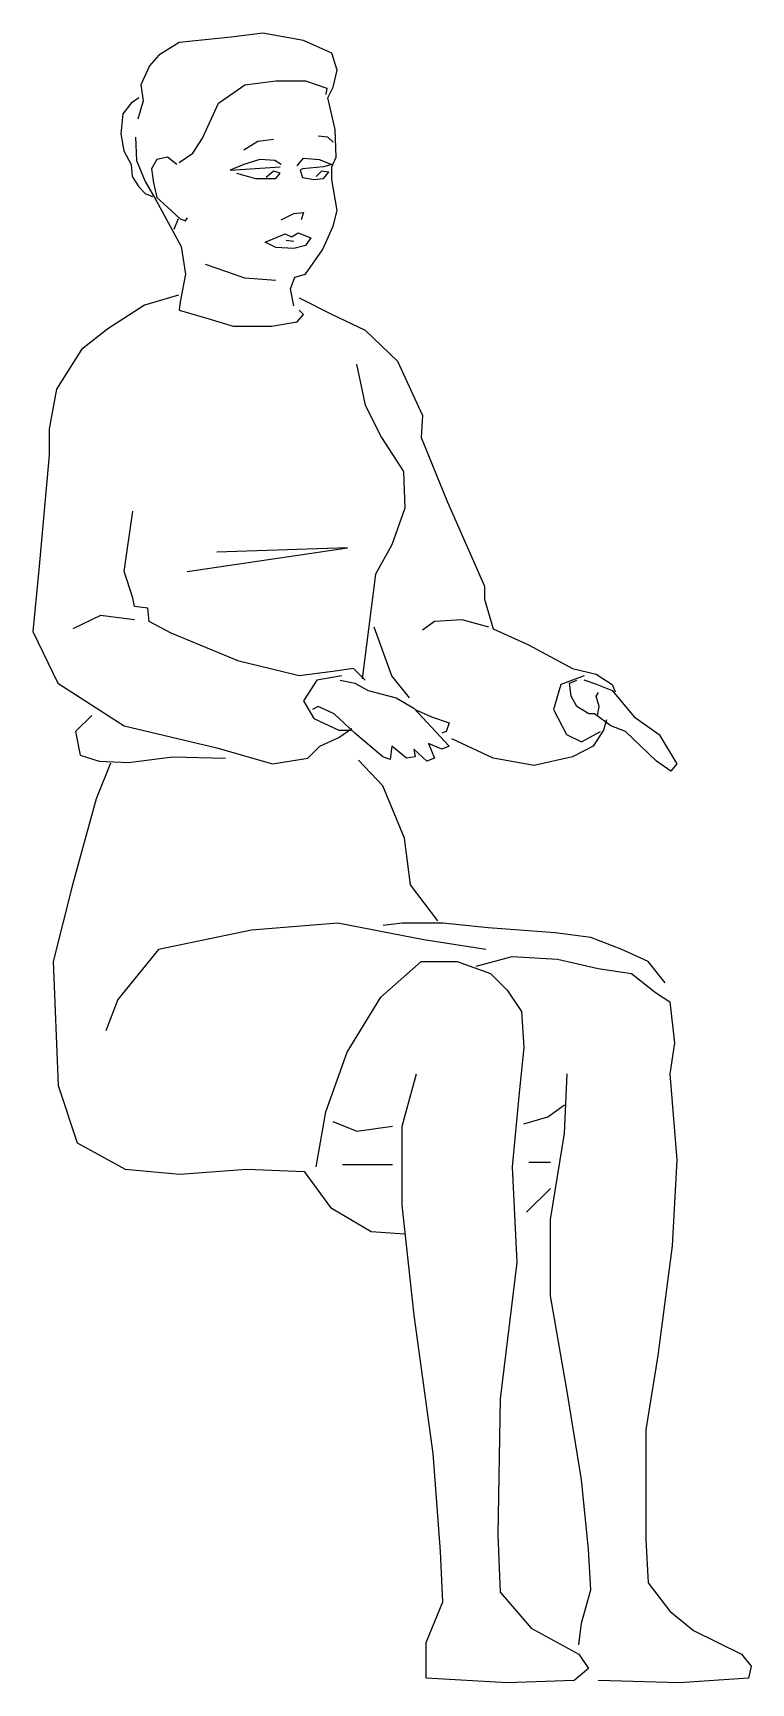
# Model space of a CAD drawing. Header units: millimetres. Extents: x -1630.14 to -1629.52, y 1781.69 to 1783.11.
import ezdxf

# ---------------------------------------------------------------- set-up
doc = ezdxf.new("R2010")
doc.units = ezdxf.units.MM
doc.header["$LTSCALE"] = 10
doc.layers.add('Humanos', color=2, linetype='Continuous')

msp = doc.modelspace()

# ---------------------------------------------------------------- linework, layer by layer
at = {"layer": 'Humanos'}
for p, q in [((-1629.9542, 1783.0099), (-1629.9423, 1783.0172)), ((-1629.9423, 1783.0172), (-1629.9286, 1783.019)), ((-1629.882, 1783.0208), (-1629.8902, 1783.0217)), ((-1629.8774, 1783.0163), (-1629.882, 1783.0208)), ((-1630.02, 1783.0035), (-1630.0291, 1783.0016)), ((-1630.0118, 1782.9971), (-1630.02, 1783.0035)), ((-1629.9085, 1782.9962), (-1629.903, 1783.0026)), ((-1629.903, 1783.0026), (-1629.8893, 1783.0016)), ((-1630.0291, 1783.0016), (-1630.0337, 1782.9934)), ((-1630.0337, 1782.9934), (-1630.0319, 1782.9816)), ((-1629.9542, 1782.9971), (-1629.9661, 1782.9925)), ((-1629.9661, 1782.9925), (-1629.9231, 1782.9953)), ((-1629.9606, 1782.9898), (-1629.9442, 1782.9852)), ((-1629.9405, 1783.0016), (-1629.9542, 1782.9971)), ((-1629.9277, 1783.0007), (-1629.9405, 1783.0016)), ((-1629.9286, 1782.9916), (-1629.935, 1782.9861)), ((-1629.9231, 1782.9898), (-1629.9286, 1782.9916)), ((-1629.9222, 1782.9971), (-1629.9277, 1783.0007)), ((-1629.9268, 1782.9852), (-1629.9231, 1782.9898)), ((-1629.9039, 1782.9934), (-1629.9058, 1782.9925)), ((-1629.9058, 1782.9925), (-1629.9039, 1782.9861)), ((-1629.8857, 1782.9953), (-1629.9039, 1782.9934)), ((-1629.8875, 1782.9916), (-1629.8921, 1782.987)), ((-1629.8893, 1783.0016), (-1629.8784, 1782.9971)), ((-1629.8811, 1782.9907), (-1629.8875, 1782.9916)), ((-1629.8784, 1782.9971), (-1629.8857, 1782.9953)), ((-1629.8857, 1782.9852), (-1629.8811, 1782.9907)), ((-1630.0319, 1782.9816), (-1630.0291, 1782.9688)), ((-1629.9442, 1782.9852), (-1629.9268, 1782.9852)), ((-1629.9039, 1782.9861), (-1629.8939, 1782.9843)), ((-1629.8939, 1782.9843), (-1629.8857, 1782.9852)), ((-1630.0291, 1782.9688), (-1630.02, 1782.9606)), ((-1630.02, 1782.9606), (-1630.009, 1782.9505)), ((-1630.0109, 1782.9505), (-1630.0145, 1782.9414)), ((-1630.009, 1782.9505), (-1630.0045, 1782.9487)), ((-1630.0045, 1782.9487), (-1630.0026, 1782.9514)), ((-1629.9222, 1782.9496), (-1629.9113, 1782.9551)), ((-1629.9113, 1782.9551), (-1629.903, 1782.956)), ((-1629.903, 1782.956), (-1629.9049, 1782.9496)), ((-1629.9177, 1782.9323), (-1629.9113, 1782.9313)), ((-1629.8694, 1782.1375), (-1629.8262, 1782.1375)), ((-1629.709, 1782.1395), (-1629.6905, 1782.1395)), ((-1629.7111, 1782.0964), (-1629.6905, 1782.1169))]:
    msp.add_line(p, q, dxfattribs=at)
for points in [[(-1629.9113, 1782.8756), (-1629.914, 1782.8903), (-1629.9103, 1782.9003), (-1629.9012, 1782.903), (-1629.8866, 1782.924), (-1629.8774, 1782.9441), (-1629.8738, 1782.9578), (-1629.8784, 1782.9843), (-1629.8784, 1782.9953), (-1629.8747, 1783.0035), (-1629.8756, 1783.0272), (-1629.882, 1783.0546), (-1629.8774, 1783.0637), (-1629.8738, 1783.0783), (-1629.8784, 1783.093), (-1629.903, 1783.1039), (-1629.9378, 1783.1103), (-1629.9652, 1783.1066), (-1630.01, 1783.1021), (-1630.0273, 1783.0911), (-1630.0355, 1783.082), (-1630.0429, 1783.0656), (-1630.041, 1783.0519), (-1630.0456, 1783.0363)], [(-1630.01, 1782.9989), (-1629.9981, 1783.0071), (-1629.9899, 1783.0199), (-1629.9761, 1783.05), (-1629.9533, 1783.0656), (-1629.9268, 1783.0692), (-1629.9012, 1783.0692), (-1629.8829, 1783.0628), (-1629.8838, 1783.0573)], [(-1630.0447, 1783.0546), (-1630.0511, 1783.05), (-1630.0584, 1783.0409), (-1630.0602, 1783.0236), (-1630.0575, 1783.009), (-1630.0511, 1782.9971), (-1630.0502, 1782.987), (-1630.0447, 1782.9779), (-1630.0392, 1782.9724), (-1630.0328, 1782.9697)], [(-1630.0474, 1783.0208), (-1630.0465, 1783.0007), (-1630.0392, 1782.9825), (-1630.0301, 1782.9669), (-1630.0191, 1782.9469), (-1630.0081, 1782.9268), (-1630.0045, 1782.903), (-1630.009, 1782.8793), (-1630.01, 1782.872), (-1629.9853, 1782.8647), (-1629.9633, 1782.8583), (-1629.9304, 1782.8583), (-1629.9085, 1782.8619), (-1629.903, 1782.8683), (-1629.9067, 1782.872)], [(-1629.9268, 1782.8976), (-1629.9533, 1782.8994), (-1629.9688, 1782.9049), (-1629.9871, 1782.9113)], [(-1630.0105, 1782.885), (-1630.0396, 1782.8762), (-1630.0712, 1782.856), (-1630.0939, 1782.8383), (-1630.1155, 1782.8041), (-1630.1218, 1782.77), (-1630.1218, 1782.7473), (-1630.1306, 1782.6487), (-1630.1357, 1782.5956), (-1630.1142, 1782.5513), (-1630.0573, 1782.5147), (-1629.9776, 1782.4957), (-1629.9295, 1782.4818), (-1629.8991, 1782.4869), (-1629.889, 1782.497), (-1629.8726, 1782.5046), (-1629.8612, 1782.5122)], [(-1629.9067, 1782.8825), (-1629.8789, 1782.8686), (-1629.8498, 1782.8547), (-1629.822, 1782.8281), (-1629.8005, 1782.7814), (-1629.8017, 1782.7624), (-1629.7789, 1782.7068), (-1629.7473, 1782.6348), (-1629.7473, 1782.6234), (-1629.7397, 1782.5981), (-1629.7094, 1782.5842), (-1629.6714, 1782.564), (-1629.6512, 1782.5589), (-1629.6373, 1782.5501), (-1629.6347, 1782.5438)], [(-1629.8574, 1782.8256), (-1629.8498, 1782.7902), (-1629.8359, 1782.7624), (-1629.8169, 1782.7334), (-1629.8156, 1782.7018), (-1629.827, 1782.6702), (-1629.8409, 1782.6449), (-1629.8523, 1782.5551)], [(-1629.8498, 1782.5539), (-1629.8599, 1782.564), (-1629.8776, 1782.5614), (-1629.9067, 1782.5577), (-1629.9219, 1782.5614), (-1629.9586, 1782.5703), (-1630.0168, 1782.5943), (-1630.0358, 1782.6044), (-1630.037, 1782.6158), (-1630.0484, 1782.6171), (-1630.0497, 1782.6246), (-1630.0573, 1782.6474), (-1630.0497, 1782.6992)], [(-1630.0029, 1782.6474), (-1629.865, 1782.6676), (-1629.9776, 1782.6638)], [(-1630.0484, 1782.6057), (-1630.0775, 1782.6095), (-1630.1015, 1782.5981)], [(-1629.7435, 1782.5994), (-1629.7663, 1782.6057), (-1629.7903, 1782.6044), (-1629.8005, 1782.5968)], [(-1629.8118, 1782.5387), (-1629.827, 1782.5577), (-1629.8422, 1782.5994)], [(-1629.87, 1782.5577), (-1629.8915, 1782.5539), (-1629.9029, 1782.5362), (-1629.8941, 1782.521), (-1629.8726, 1782.5109), (-1629.8624, 1782.5109)], [(-1629.8713, 1782.5539), (-1629.8586, 1782.5513), (-1629.8473, 1782.545), (-1629.8232, 1782.5387), (-1629.808, 1782.5298), (-1629.7777, 1782.497), (-1629.784, 1782.4945), (-1629.7954, 1782.4995), (-1629.7903, 1782.4869), (-1629.7967, 1782.4843), (-1629.808, 1782.4945), (-1629.8068, 1782.4881), (-1629.8144, 1782.4869), (-1629.827, 1782.497), (-1629.8283, 1782.4856), (-1629.8346, 1782.4881), (-1629.8586, 1782.5084), (-1629.8764, 1782.5248), (-1629.8903, 1782.5311), (-1629.8953, 1782.5286)], [(-1629.6613, 1782.5577), (-1629.6815, 1782.5501), (-1629.6879, 1782.5286), (-1629.6765, 1782.5071), (-1629.6638, 1782.5008), (-1629.6474, 1782.5096)], [(-1629.6616, 1782.5542), (-1629.6516, 1782.5507), (-1629.6373, 1782.545), (-1629.6183, 1782.5223), (-1629.5968, 1782.5071), (-1629.5816, 1782.4818), (-1629.5867, 1782.4755), (-1629.5993, 1782.4843), (-1629.6259, 1782.5096), (-1629.6385, 1782.5147), (-1629.6524, 1782.5248), (-1629.6575, 1782.5248), (-1629.6676, 1782.5311), (-1629.6727, 1782.54), (-1629.6739, 1782.5513), (-1629.6676, 1782.5539)], [(-1629.6499, 1782.5235), (-1629.6486, 1782.5311), (-1629.6512, 1782.54), (-1629.6491, 1782.5434)], [(-1630.0851, 1782.5235), (-1630.099, 1782.5096), (-1630.0952, 1782.4894), (-1630.0788, 1782.4843), (-1630.0535, 1782.4831), (-1630.0155, 1782.4881), (-1629.97, 1782.4869)], [(-1629.8068, 1782.5286), (-1629.7929, 1782.5223), (-1629.7777, 1782.5172), (-1629.7802, 1782.5096), (-1629.784, 1782.5084)], [(-1629.6423, 1782.5197), (-1629.6449, 1782.5109), (-1629.6537, 1782.497), (-1629.6714, 1782.4881), (-1629.7043, 1782.4806), (-1629.7397, 1782.4869), (-1629.7752, 1782.5033)], [(-1630.0689, 1782.4826), (-1630.0812, 1782.4518), (-1630.1018, 1782.3778), (-1630.1182, 1782.3121), (-1630.1141, 1782.2053), (-1630.0977, 1782.156), (-1630.0565, 1782.1334), (-1630.0092, 1782.1292), (-1629.9517, 1782.1334), (-1629.9023, 1782.1313), (-1629.8797, 1782.1005), (-1629.8448, 1782.0799), (-1629.816, 1782.0779)], [(-1629.7872, 1782.347), (-1629.8109, 1782.3778), (-1629.816, 1782.418), (-1629.8346, 1782.4631), (-1629.8557, 1782.485)], [(-1629.7461, 1782.3224), (-1629.7995, 1782.3306), (-1629.8735, 1782.345), (-1629.9476, 1782.3388), (-1630.0278, 1782.3224), (-1630.0627, 1782.2792), (-1630.073, 1782.2525)], [(-1629.5918, 1782.2936), (-1629.6062, 1782.3121), (-1629.6289, 1782.3224), (-1629.6556, 1782.3326), (-1629.6864, 1782.3367), (-1629.744, 1782.3408), (-1629.7831, 1782.345), (-1629.818, 1782.345), (-1629.8345, 1782.3429)], [(-1629.892, 1782.1354), (-1629.8838, 1782.1827), (-1629.8653, 1782.234), (-1629.8365, 1782.2813), (-1629.8016, 1782.3121), (-1629.7707, 1782.3121), (-1629.7419, 1782.3018), (-1629.7276, 1782.2874), (-1629.7152, 1782.2689), (-1629.7132, 1782.2381), (-1629.7173, 1782.1991), (-1629.7234, 1782.1354), (-1629.7193, 1782.0532), (-1629.7337, 1781.9361), (-1629.7358, 1781.819), (-1629.7337, 1781.7697), (-1629.707, 1781.7389), (-1629.6659, 1781.7163), (-1629.6576, 1781.704), (-1629.67, 1781.6937), (-1629.7276, 1781.6917), (-1629.7975, 1781.6958), (-1629.7975, 1781.7266), (-1629.7831, 1781.7615), (-1629.7851, 1781.8046), (-1629.7913, 1781.8889), (-1629.8077, 1782.008), (-1629.818, 1782.1025), (-1629.818, 1782.1703), (-1629.8057, 1782.2155)], [(-1629.7543, 1782.308), (-1629.7234, 1782.3162), (-1629.6844, 1782.3141), (-1629.6494, 1782.3059), (-1629.6206, 1782.3018), (-1629.6001, 1782.2854), (-1629.5877, 1782.2772), (-1629.5836, 1782.2422), (-1629.5877, 1782.2155), (-1629.5816, 1782.1416), (-1629.5857, 1782.0676), (-1629.598, 1781.9731), (-1629.6083, 1781.9094), (-1629.6083, 1781.8149), (-1629.6062, 1781.7779), (-1629.5877, 1781.7533), (-1629.5672, 1781.7368), (-1629.526, 1781.7163), (-1629.5178, 1781.706), (-1629.5199, 1781.6958), (-1629.5795, 1781.6917), (-1629.6494, 1781.6937)], [(-1629.6659, 1781.7245), (-1629.6638, 1781.743), (-1629.6556, 1781.7718), (-1629.6576, 1781.8067), (-1629.6638, 1781.8663), (-1629.6761, 1781.9423), (-1629.6905, 1782.0245), (-1629.6905, 1782.0902), (-1629.6782, 1782.1642), (-1629.6761, 1782.2155)], [(-1629.7132, 1782.1724), (-1629.6926, 1782.1785), (-1629.6782, 1782.1888)], [(-1629.8777, 1782.1744), (-1629.8571, 1782.1662), (-1629.8262, 1782.1703)]]:
    msp.add_lwpolyline(points, dxfattribs=at)
msp.add_lwpolyline([(-1629.9359, 1782.9304), (-1629.9186, 1782.9377), (-1629.9131, 1782.935), (-1629.9076, 1782.9386), (-1629.8966, 1782.9341), (-1629.9012, 1782.9277), (-1629.9113, 1782.9249), (-1629.9268, 1782.9259)], close=True, dxfattribs=at)

doc.saveas('drawing.dxf')
